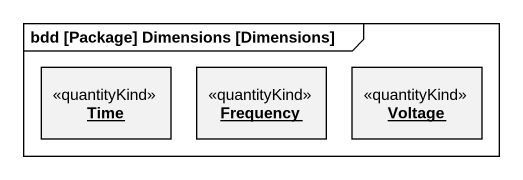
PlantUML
@startuml
mainframe bdd [Package] Dimensions [Dimensions]
hide circle
hide empty members
object Time <<quantityKind>>
object Frequency <<quantityKind>>
object Voltage <<quantityKind>>
@enduml
